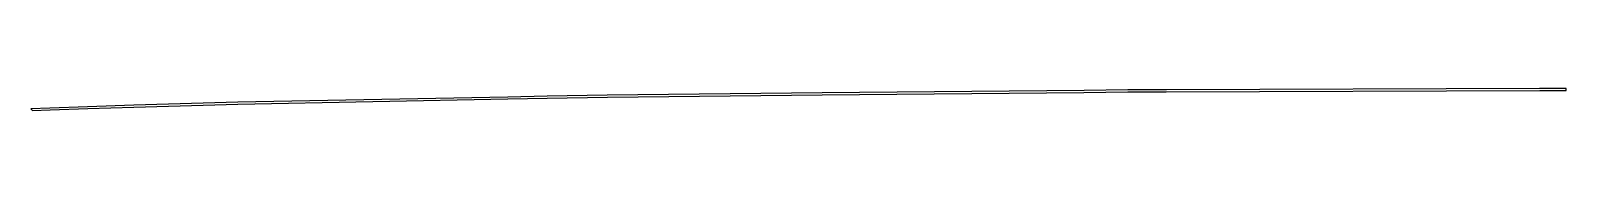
# Model space of a CAD drawing. Header units: metres. Extents: x -16 to -0.5, y 16.7 to 16.9.
import ezdxf

# ---------------------------------------------------------------- set-up
doc = ezdxf.new("R2010")
doc.units = ezdxf.units.M

msp = doc.modelspace()

# ---------------------------------------------------------------- linework, layer by layer
for p, q in [((-13.9428, 16.7977), (-14.9961, 16.767)), ((-11.2094, 16.851), (-13.9428, 16.7977)), ((-13.9405, 16.7776), (-11.209, 16.831)), ((-10.8092, 16.8592), (-11.2094, 16.851)), ((-11.209, 16.831), (-10.8103, 16.8392)), ((-10.8103, 16.8392), (-10.1998, 16.8494)), ((-10.2032, 16.8693), (-10.8092, 16.8592)), ((-8.0265, 16.8934), (-10.2032, 16.8693)), ((-10.1998, 16.8494), (-8.02574, 16.8734)), ((-5.37354, 16.9186), (-8.0265, 16.8934)), ((-8.02574, 16.8734), (-5.37395, 16.8986)), ((-5.37395, 16.8986), (-4.92989, 16.9023)), ((-4.93105, 16.9224), (-5.37354, 16.9186)), ((-4.53932, 16.9252), (-4.93105, 16.9224)), ((-4.92989, 16.9023), (-4.54105, 16.9052)), ((-4.54105, 16.9052), (-0.758499, 16.9185)), ((-0.760361, 16.9385), (-4.53932, 16.9252)), ((-0.490005, 16.9389), (-0.760361, 16.9385)), ((-0.758499, 16.9185), (-0.490005, 16.9189)), ((-0.490005, 16.9189), (-0.490005, 16.9389)), ((-15.8451, 16.7395), (-16.0392, 16.7322)), ((-16.0392, 16.7322), (-16.0199, 16.7129)), ((-16.0199, 16.7129), (-15.8433, 16.7196)), ((-15.4644, 16.7528), (-15.8451, 16.7395)), ((-15.8433, 16.7196), (-15.4623, 16.7329)), ((-14.9961, 16.767), (-15.4644, 16.7528)), ((-15.4623, 16.7329), (-14.9948, 16.747)), ((-14.9948, 16.747), (-13.9405, 16.7776))]:
    msp.add_line(p, q)

doc.saveas('drawing.dxf')
